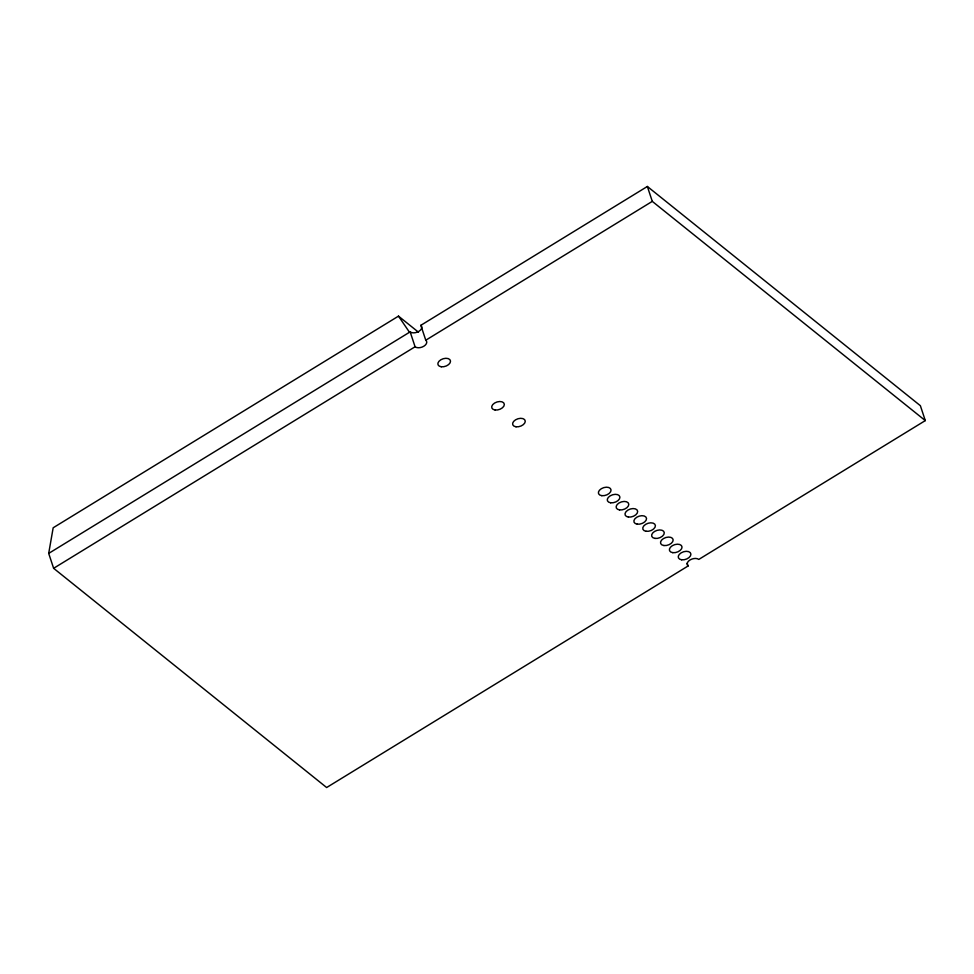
<?xml version="1.0" encoding="UTF-8"?>
<svg xmlns="http://www.w3.org/2000/svg" width="974" height="974" viewBox="0 0 974 974"><rect width="100%" height="100%" fill="white"/><g stroke="black" fill="none" stroke-linecap="round" stroke-linejoin="round"><path stroke-width="1.46" d="M48.7 553.402L410.151 331.866A6.55 3.945 -18.3 0 0 418.905 331.33A6.55 3.945 -18.3 0 0 420.841 325.316L647.357 186.472L920.369 405.695L925.3 420.598L698.784 559.429A6.55 3.945 -18.3 0 0 690.03 559.965A6.55 3.945 -18.3 0 0 688.094 565.979L326.643 787.528L53.631 568.305L48.7 553.402L53.168 527.786L398.488 316.136L418.516 332.219M53.631 568.305L415.082 346.768A6.55 3.945 -18.3 0 0 423.836 346.233A6.55 3.945 -18.3 0 0 425.772 340.218L420.841 325.316M425.772 340.218L652.288 201.375L925.3 420.598M398.488 316.136L409.494 332.268M647.357 186.472L652.288 201.375M687.194 563.276L688.094 565.979M410.151 331.866L415.082 346.768M672.766 552.66A6.55 3.945 -18.3 0 0 682.031 546.986A6.55 3.945 -18.3 0 0 672.279 545.72A6.55 3.945 -18.3 0 0 672.766 552.66M663.903 545.537A6.55 3.945 -18.3 0 0 673.156 539.864A6.55 3.945 -18.3 0 0 663.404 538.598A6.55 3.945 -18.3 0 0 663.903 545.537M655.027 538.415A6.55 3.945 -18.3 0 0 664.28 532.741A6.55 3.945 -18.3 0 0 654.54 531.463A6.55 3.945 -18.3 0 0 655.027 538.415M646.152 531.293A6.55 3.945 -18.3 0 0 655.405 525.619A6.55 3.945 -18.3 0 0 645.665 524.341A6.55 3.945 -18.3 0 0 646.152 531.293M637.276 524.17A6.55 3.945 -18.3 0 0 646.541 518.497A6.55 3.945 -18.3 0 0 636.789 517.218A6.55 3.945 -18.3 0 0 637.276 524.17M628.4 517.048A6.55 3.945 -18.3 0 0 637.666 511.362A6.55 3.945 -18.3 0 0 627.913 510.096A6.55 3.945 -18.3 0 0 628.4 517.048M681.642 559.794A6.55 3.945 -18.3 0 0 690.907 554.121A6.55 3.945 -18.3 0 0 681.155 552.842A6.55 3.945 -18.3 0 0 681.642 559.794M619.537 509.913A6.55 3.945 -18.3 0 0 628.79 504.24A6.55 3.945 -18.3 0 0 619.038 502.974A6.55 3.945 -18.3 0 0 619.537 509.913M610.661 502.791A6.55 3.945 -18.3 0 0 619.914 497.117A6.55 3.945 -18.3 0 0 610.174 495.851A6.55 3.945 -18.3 0 0 610.661 502.791M601.786 495.669A6.55 3.945 -18.3 0 0 611.051 489.995A6.55 3.945 -18.3 0 0 601.299 488.717A6.55 3.945 -18.3 0 0 601.786 495.669M441.259 366.772A6.55 3.945 -18.3 0 0 450.512 361.098A6.55 3.945 -18.3 0 0 440.759 359.82A6.55 3.945 -18.3 0 0 441.259 366.772M495.084 409.993A6.55 3.945 -18.3 0 0 504.337 404.32A6.55 3.945 -18.3 0 0 494.597 403.041A6.55 3.945 -18.3 0 0 495.084 409.993M516.013 426.795A6.55 3.945 -18.3 0 0 525.266 421.121A6.55 3.945 -18.3 0 0 515.514 419.843A6.55 3.945 -18.3 0 0 516.013 426.795"/></g></svg>
